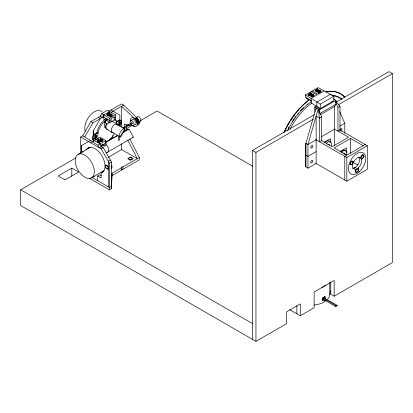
<?xml version="1.0" encoding="UTF-8"?>
<svg xmlns="http://www.w3.org/2000/svg" width="413" height="413" viewBox="0 0 413 413"><rect width="100%" height="100%" fill="white"/><g stroke="black" fill="none" stroke-linecap="round" stroke-linejoin="round"><path stroke-width="0.62" d="M80.664 153.615L80.664 137.002L82.708 135.825L90.896 121.649L101.221 115.686M90.555 140.353L81.686 145.469L81.686 150.982L83.323 151.927M93.276 141.427L93.281 139.568M93.281 135.851L93.292 130.895L100.442 118.495L98.397 117.318M93.281 135.381L93.281 130.9M96.007 137.596L96.007 135.077M103.699 171.55L101.123 172.81L101.123 177.957L97.716 175.984L97.716 180.713M108.283 186.815L108.283 161.22L110.333 160.037M80.664 137.002L101.123 148.819L109.445 163.228L109.445 189.846L111.489 188.664L112.037 173.233L121.587 167.719M109.693 122.723L109.698 118.237L115.563 114.85L115.563 119.336L109.693 122.723L107.865 121.665L107.865 119.538M110.674 139.367L110.674 138.081M100.978 146.367L103.173 147.637L111.489 162.046L111.489 188.664M126.357 130.911L126.357 124.824M112.037 173.233L111.489 186.304L109.445 187.487L92.213 177.538M131.726 122.883L132.155 122.749L132.361 123.446L123.673 128.479M119.347 136.512L119.331 140.224L118.397 140.224M97.287 132.754L98.036 132.909L97.721 136.156L98.057 138.36L95.713 139.702A3.376 1.951 -60 0 1 92.94 138.67A3.376 1.951 -60 0 1 95.563 134.323L98.036 132.909L98.852 129.945A13.505 7.795 -60 0 1 105.981 120.126M307.948 168.168L307.948 144.54L318.18 108.991L321.588 116.889L319.543 118.066L316.131 116.099L316.131 163.445L307.948 168.168L305.904 166.986L305.904 143.363L316.131 107.808L316.131 109.497M84.758 137.002L92.94 122.826L103.756 116.585M115.563 114.85L107.576 110.235L101.706 113.621L100.168 116.296L102.212 117.473L103.756 114.804L103.756 119.295L105.645 120.384L106.554 119.863M333.26 98.795L335.914 100.328L335.914 104.262L334.545 106.626L320.359 114.819M323.023 297.572L322.899 298.181M325 300.014L323.73 300.969L322.625 300.612A2.39 1.544 -53.3 0 1 322.625 298.64C323.08 297.68 324.442 295.966 325.573 296.932A2.401 1.198 -65.9 0 1 325.573 298.898M108.82 111.298L121.587 103.926L123.632 105.108L137.297 118.061L138.861 120.596L139.315 122.826A4.822 2.783 60 0 1 137.612 125.253M109.724 111.479L103.859 114.866L103.859 117.225M107.607 115.217L107.881 113.405L107.984 115.671M108.97 112.775L109.347 112.677L109.347 115.433C108.536 116.084 108.536 112.599 109.347 112.677M107.607 113.565L107.984 113.467M109.042 112.971L106.451 114.468L110.338 116.714L112.93 115.217L109.042 112.971L109.042 114.313L111.82 115.914M110.865 112.481L123.632 105.108M106.967 115.511L109.042 114.313M107.457 115.506L109.042 114.587L111.474 115.996M108.154 115.692L109.042 115.181L111.087 116.358M108.97 115.532L109.347 115.433M110.405 116.518L110.302 114.804L110.028 116.616M111.391 116.378L111.665 114.019L111.768 116.28M110.405 114.866L110.132 116.672M111.391 114.174L111.768 114.076M111.061 119.811L109.698 120.596L103.756 117.168M114.194 117.999L115.563 117.209M93.803 139.878A3.376 1.951 -60 0 1 92.321 137.524A3.376 1.951 -60 0 1 94.882 133.931L97.354 132.511M94.371 138.541L95.465 137.911M117.7 125.072L119.336 124.127M90.519 142.691L100.049 137.193L105.914 140.58L105.914 145.066L104.081 146.125L101.67 144.736M136.615 117.416L134.571 118.598A4.822 2.783 60 0 0 130.616 121.386M97.958 142.02L98.062 139.754L98.335 142.118M100.38 138.417L100.757 138.515L100.653 141.334L100.38 138.417L100.689 141.463M97.958 139.816L98.335 139.914M121.587 127.312L121.587 106.291L134.917 118.903L136.961 117.726M134.917 118.903L135.247 119.243L137.297 118.061M135.247 119.243L135.567 119.615L137.612 118.433M99.326 142.81L99.425 140.544L99.698 142.908M101.748 141.411L101.846 139.145L102.119 141.509M97.354 141.974L100.689 140.053L102.243 140.952M99.326 140.601L99.698 140.704M101.748 139.207L102.119 139.305M98.253 141.731L100.689 140.327L101.748 140.936M135.567 119.615L135.867 120.013L137.911 118.83M122.656 127.958L131.824 122.661M98.129 142.392L100.689 140.916L101.577 141.432M135.867 120.013L136.145 120.431L138.19 119.249M100.38 141.174L100.757 141.272M78.217 154.333L90.638 147.162M98.986 142.335L100.091 141.695M124.313 128.438L124.313 124.174L134.917 126.393A4.822 2.783 60 0 0 137.271 124.008L136.393 120.87L138.443 119.687M136.62 121.319L138.665 120.137M136.817 121.778L138.861 120.596M136.977 122.238L139.021 121.055M336.048 102.171L388.938 71.635L392.35 73.607L392.35 262.611L334.169 296.204L334.169 280.453L314.128 292.022L314.128 307.773L300.292 315.764L300.292 303.947L286.648 311.825L286.648 323.637L255.946 341.365L20.65 205.519L20.65 189.768L75.77 157.947M92.063 141.804L97.927 145.19L105.914 140.58M126.435 128.696L132 125.48M140.353 120.658L157.054 111.014L252.601 166.181M137.106 122.697L139.15 121.515M137.199 123.146L139.243 121.969M137.25 123.585L139.3 122.408M105.692 142.32L117.271 135.634M123.89 131.814L128.185 129.398A4.822 2.783 60 0 0 127.989 129.744M137.271 124.008L139.315 122.826M105.635 142.377L117.762 135.371M123.281 132.186L128.794 129.006L133.487 137.137L107.091 152.376M100.524 146.052L105.914 142.944M101.123 148.819L103.173 147.637M71.816 168.101L58.176 175.979L64.996 179.913L78.635 172.04L71.816 168.101L71.816 176.294M108.191 157.338L121.587 149.604L137.271 158.659L127.767 140.069M109.445 163.228L111.489 162.046M91.309 177.946A13.505 7.795 60 0 0 87.515 157.167A13.505 7.795 60 0 0 75.471 163.3A13.505 7.795 60 0 0 91.309 177.946L104.267 170.466M92.259 177.564L94.303 176.382M97.716 175.984L99.76 174.807L101.221 175.649M112.037 175.592L121.587 170.079L121.587 166.929L122.95 166.929L139.315 157.482L129.816 138.887M121.587 169.294L122.95 169.294L139.315 159.841L139.315 157.482M311.195 100.695L305.357 97.329L305.357 94.964L318.108 87.602L333.905 96.208L333.905 100.695L320.225 108.593L316.812 106.626M309.146 95.341L309.42 93.529L309.523 95.795M310.514 92.899L310.886 92.801L310.886 95.558C310.075 96.208 310.075 92.724 310.886 92.801M316.038 91.366L316.312 89.554L316.41 91.815M317.401 88.924L317.778 88.826L317.778 91.583C316.962 92.228 316.962 88.743 317.778 88.826M309.146 93.689L309.523 93.591M316.038 89.709L316.41 89.611M308.506 95.635L310.581 94.438L313.359 96.038M315.914 91.356L317.468 90.457L320.803 92.383M308.996 95.625L310.581 94.711L313.503 96.399M316.41 91.345L317.468 90.736L320.39 92.424M309.693 95.816L310.581 95.3L312.626 96.482M316.58 91.836L317.468 91.325L320.029 92.801M310.514 95.656L310.886 95.558M311.567 96.74L311.841 94.928L311.944 96.642M312.935 96.503L313.209 94.138L313.307 96.405M317.401 91.681L317.778 91.583M318.459 93.312L318.733 90.953L318.831 93.214M319.822 92.527L320.096 90.163L320.199 92.429M311.567 95.088L311.944 94.985M312.935 94.298L313.307 94.2M318.459 91.108L318.831 91.01M319.822 90.323L320.199 90.225M323.947 90.968L318.082 94.355L312.243 90.989M330.493 94.241L316.854 102.114L316.854 106.606L320.266 108.573L320.266 104.081L333.905 96.208M315.16 112.083L314.768 110.958L314.768 107.019L316.404 106.074M314.768 107.019L319.543 109.775L335.914 100.328M252.534 339.393L252.534 150.389L314.334 114.711M320.09 113.399L335.914 104.262M252.534 150.389L255.946 152.356L313.291 119.249M338.345 104.783L392.35 73.607M340.002 106.255L340.002 129.971L337.958 131.153L337.958 107.437L340.002 106.255L335.717 100.978M316.317 139.708L307.948 144.54L305.904 143.363M321.34 136.811L334.731 129.078M339.754 126.177L344.778 123.281L339.785 111.696M323.906 142.413L330.457 138.634L330.457 142.413M316.131 151.628L307.948 156.357L305.904 155.174M363.192 145.722L350.575 138.438L334.205 147.89L346.822 155.174M339.935 151.669L346.481 147.89L346.481 152.299M365.237 144.54L344.778 156.357L344.778 179.98M315.759 139.599L346.822 157.534L367.286 145.722L367.286 169.351L346.822 181.162L315.759 163.228M354.189 168.246L355.825 167.301M116.254 121.598L118.128 120.529A3.376 1.951 -60 0 1 120.689 120.637M116.466 122.263L118.81 120.921A3.376 1.951 -60 0 1 121.551 121.613A3.376 1.951 -60 0 1 119.584 125.919M323.193 297.422L337.075 305.274C337.411 306.689 335.681 305.687 337.075 305.274M132.31 123.497L131.979 123.404M133.017 137.431L132.847 137.467A4.822 2.783 60 0 1 132.444 137.462M106.931 152.428L107.297 152.356A4.811 2.777 60 0 0 108.511 148.912A4.811 2.777 60 0 0 105.666 144.395M101.123 172.81L101.655 172.732A14.176 8.188 60 0 0 101.051 154.524A14.176 8.188 60 0 0 85.987 149.934M116.471 123.957L116.843 124.029M336.254 305.744C334.86 306.162 336.59 307.164 336.254 305.744L322.615 297.871M317.809 90.339L319.399 91.258M311.221 91.578L317.06 94.949L311.195 98.335L305.357 94.964M320.266 104.081L311.195 98.335L311.195 102.822L316.854 106.606M339.569 129.723L367.286 145.722M334.545 129.186L348.531 137.255L332.16 146.708L321.407 140.497M352.769 162.149L357.704 164.999M111.014 110.034L119.878 115.15L119.878 120.663M118.128 120.529L118.81 120.921M101.706 113.621L109.698 118.237M112.264 121.339L117.178 124.174M116.631 124.003L125.299 129.011L120.601 137.142L111.923 132.155M106.9 129.377L112.351 132.527M90.896 121.649L92.94 122.826M94.913 133.92L95.594 134.318M94.21 140.565L100.075 143.951M82.708 135.825L92.749 141.618M121.004 169.134L122.114 169.774L122.454 169.578L122.454 169.97M334.169 296.204L330.756 294.237L330.756 281.635M108.283 166.341L105.558 164.766L105.558 167.915L108.283 169.49M322.135 298.702L335.774 306.58M89.518 178.344L109.445 189.846M289.621 309.6L300.292 315.764M20.65 189.768L252.534 323.642M111.809 132.026L112.057 132.31M136.145 120.431L136.393 120.87M99.972 144.008L101.515 146.677L99.466 147.859L97.927 145.19M335.521 101.794L337.958 107.437M115.289 119.151A14.176 8.188 -60 0 1 116.389 121.85L116.807 124.468M318.18 108.991L319.543 118.066L319.543 141.783L321.588 140.606L321.588 116.889M350.575 138.438L350.575 153.187M346.822 157.534L346.822 181.162M346.481 154.188L346.481 155.448M344.778 123.281L344.778 133.229M334.545 105.986L334.545 145.856M329.791 282.425L329.791 294.397M320.096 90.163L320.096 92.367M319.925 90.38L319.925 92.032M319.543 109.775L319.543 113.152M318.733 90.953L318.733 93.157M318.562 91.17L318.562 93.374M317.674 88.764L317.674 91.521M317.504 88.981L317.468 91.867M316.312 89.554L316.312 91.758M316.141 89.771L316.141 91.423M313.209 94.138L313.209 96.348M313.033 94.355L313.033 96.565M311.841 94.928L311.841 96.58M311.67 95.145L311.67 96.797M310.788 92.744L310.788 95.501M310.767 99.941L310.767 101.004M310.612 92.961L310.581 95.847M309.42 93.529L309.42 95.733M309.249 93.746L309.249 95.403M308.552 98.661L308.552 99.724L306.72 98.666L306.72 97.406M305.765 143.28L305.765 166.909M296.88 305.713L296.88 313.792M255.946 152.356L255.946 341.365M124.313 130.265L124.313 132.093M122.95 166.929L122.95 169.294M121.587 143.874L121.587 149.604M119.878 121.489L119.878 123.812M119.878 125.098L119.878 126.378M118.381 135.903L118.381 140.152M114.194 120.126L114.194 116.972L111.061 118.784L111.061 121.938M112.718 135.402L112.718 138.618M111.665 114.019L111.665 116.223M111.495 114.236L111.495 116.44M110.302 114.804L110.302 116.461M109.244 112.62L109.244 115.377M109.073 112.837L109.073 115.594M107.881 113.405L107.881 115.614M107.71 113.621L107.71 115.279M107.008 118.536L107.013 119.6M105.645 118.257L105.645 120.384M104.081 143.998L104.081 146.125M102.718 144.276L102.718 145.34M102.016 139.362L102.016 141.566M101.846 139.145L101.846 141.349M101.866 145.278L101.866 147.405M100.483 138.36L100.483 141.117M99.595 140.761L99.595 142.965M99.425 140.544L99.425 142.748M98.232 139.971L98.232 142.18M98.062 139.754L98.062 141.964M93.281 139.811L93.281 141.736M81.686 145.469L81.686 152.872M130.302 160.027A1.735 1.002 0 0 1 130.601 160.027M329.982 290.897A20.252 11.693 0 0 1 330.756 293.819M331.334 95A48.228 27.841 -60 0 1 341.262 99.027M287.489 130.735A48.228 27.841 -60 0 1 311.325 101.665M332.697 95.785A48.228 27.841 -60 0 1 341.928 99.239M289.998 129.223A48.228 27.841 -60 0 1 311.603 103.219M288.362 128.278A48.228 27.841 -60 0 1 289.085 126.915M292.223 121.592A48.228 27.841 -60 0 1 292.781 120.73M293.065 120.302A48.228 27.841 -60 0 1 293.638 119.45M293.932 119.032A48.228 27.841 -60 0 1 294.521 118.195M295.119 117.369A48.228 27.841 -60 0 1 295.723 116.554M297.592 114.164A48.228 27.841 -60 0 1 298.553 113.007M300.525 110.777A48.228 27.841 -60 0 1 303.581 107.643M307.096 104.504A48.228 27.841 -60 0 1 307.809 103.926M285.295 130.054A48.228 27.841 -60 0 1 285.961 128.67M287.376 125.929A48.228 27.841 -60 0 1 288.899 123.239M289.162 122.795A48.228 27.841 -60 0 1 289.694 121.912M290.793 120.173A48.228 27.841 -60 0 1 293.715 115.976M294.02 115.568A48.228 27.841 -60 0 1 294.634 114.762M298.155 110.524A48.228 27.841 -60 0 1 298.821 109.791M325.981 91.954A52.084 30.072 -60 0 1 344.396 96.771M284.356 132.16A52.084 30.072 -60 0 1 309.6 99.724M325.707 91.794A52.084 30.072 -60 0 1 344.788 97.323M283.865 132.496A52.084 30.072 -60 0 1 309.709 99.285M329.791 293.829A19.292 11.136 0 0 1 327.607 299.27M326.058 300.705A19.292 11.136 0 0 1 313.911 305.078M326.058 284.955A19.292 11.136 0 0 1 321.923 287.34M324.391 296.565A2.411 1.358 -61.2 0 1 324.22 298.16M323.616 299.249A2.411 1.358 -61.2 0 1 322.352 300.215M332.124 101.278A1.931 1.115 0 0 1 331.82 101.51M344.396 154.214A2.411 1.394 -60 0 1 346.14 155.128M345.092 154.4A1.931 1.115 -60 0 1 345.604 154.663M326.249 143.383A5.307 3.061 -60 0 1 330.312 141.881A5.307 3.061 -60 0 1 331.247 145.985M327.726 144.54A2.411 1.394 -60 0 1 329.28 144.798M329.362 145.009A2.411 1.394 -60 0 1 329.414 145.257M341.252 152.634A5.307 3.061 -60 0 1 345.655 150.74A5.307 3.061 -60 0 1 346.44 155.334M343.074 153.404A2.411 1.394 -60 0 1 344.71 153.868M324.53 142.821A5.498 3.175 -60 0 1 329.956 141.933M340.901 151.69A5.498 3.175 -60 0 1 346.109 151.525M339.956 130.369A1.445 0.836 -60 0 1 341.05 128.644A1.445 0.836 -60 0 1 341.995 129.362A1.445 0.836 -60 0 1 340.901 131.086M361.261 156.016A1.735 1.002 -60 0 1 361.112 156.279M358.778 157.033A6.51 3.758 -60 0 1 358.262 164.142A6.51 3.758 -60 0 1 352.366 168.137M355.01 167.931A1.735 1.002 -60 0 1 355.428 167.776M130.622 123.838A2.829 1.631 60 0 1 131.427 120.519A2.829 1.631 60 0 1 134.055 124.478A2.829 1.631 60 0 1 131.024 124.452M137.178 116.951A2.829 1.631 60 0 1 140.503 118.707A2.829 1.631 60 0 1 139.362 121.659M109.409 121.866A4.822 2.783 -60 0 0 107.442 124.122L104.484 122.413A9.644 5.57 -60 0 1 107.199 118.929M105.031 122.728A9.644 5.57 -60 0 1 107.747 119.243M112.016 121.241A4.822 2.783 -60 0 1 112.264 121.525M108.005 129.589A4.822 2.783 -60 0 1 106.9 123.807M113.461 132.743A4.822 2.783 -60 0 1 112.517 126.688A4.822 2.783 -60 0 1 118.061 125.428M119.651 121.499A1.931 1.115 -60 0 1 119.414 123.694A1.931 1.115 -60 0 1 117.617 124.726M85.161 131.282A13.505 7.795 -60 0 1 90.101 115.351A13.505 7.795 -60 0 1 102.078 111.944M95.723 135.216A1.931 1.115 -60 0 1 95.615 137.353A1.931 1.115 -60 0 1 93.823 138.541M106.456 128.557A4.342 2.504 -60 0 1 106.456 123.544M105.728 127.963A4.342 2.504 -60 0 1 105.093 122.759M115.382 119.822A13.505 7.795 -60 0 1 116.404 121.856M114.215 133.853A13.505 7.795 -60 0 1 105.558 142.144M107.101 152.397A4.811 2.777 60 0 1 106.73 152.428M111.598 165.066A3.376 1.951 60 0 1 111.505 168.365M111.35 167.043A3.376 1.951 60 0 1 111.329 167.75M88.036 148.757A14.176 8.188 60 0 1 89.394 147.147M81.826 152.634A1.735 1.002 60 0 1 82.837 151.824M131.695 120.462A3.087 1.781 60 0 1 133.864 119.522A3.087 1.781 60 0 1 136.027 122.96A3.087 1.781 60 0 1 134.426 124.803M134.571 126.301A4.822 2.783 60 0 1 133.151 125.485M96.771 133.177A14.176 8.188 -60 0 1 104.732 119.61M95.434 135.268A1.735 1.002 -60 0 1 95.651 137.039A1.735 1.002 -60 0 1 94.03 138.391M119.455 121.572A1.735 1.002 -60 0 1 119.218 123.781A1.735 1.002 -60 0 1 117.452 124.349M351.241 161.106L349.873 164.622L352.237 164.828L353.6 161.313L351.241 161.106M124.824 128.711L119.997 136.749A4.822 2.783 -60 0 1 120.539 131.685A4.822 2.783 -60 0 1 124.654 128.68L124.824 128.711M362.867 154.39L360.508 157.327L361.871 159.268L364.235 156.331L362.867 154.39M100.689 138.711L96.802 140.957L99.394 142.454L103.281 140.208L100.689 138.711M130.451 157.085L127.725 158.659L130.451 160.239L133.177 158.659L130.451 157.085M310.581 93.095L307.99 94.592L311.877 96.838L314.469 95.341L310.581 93.095M317.468 89.12L314.876 90.617L318.764 92.863L321.355 91.366L317.468 89.12M358.417 168.168L355.691 169.743L355.691 172.892L358.417 171.318L358.417 168.168M311.944 162.629A1.445 0.836 -60 0 0 312.527 160.363A1.445 0.836 -60 0 0 310.782 161.751A1.445 0.836 -60 0 0 311.944 162.629M311.825 147.869A1.445 0.836 -60 0 0 312.595 145.583A1.445 0.836 -60 0 0 310.829 146.754A1.445 0.836 -60 0 0 311.825 147.869M362.583 158.102A1.735 1.002 -60 0 0 363.311 155.376A1.735 1.002 -60 0 0 361.215 157.012A1.735 1.002 -60 0 0 362.583 158.102M351.953 164.24A1.735 1.002 -60 0 0 352.676 161.514A1.735 1.002 -60 0 0 350.585 163.15A1.735 1.002 -60 0 0 351.953 164.24M358.247 167.89A6.51 3.758 -60 0 0 360.312 157.802A6.51 3.758 -60 0 0 352.609 164.632A6.51 3.758 -60 0 0 358.247 167.89M359.295 171.808A12.251 7.073 -60 0 0 363.177 152.836A12.251 7.073 -60 0 0 348.686 165.685A12.251 7.073 -60 0 0 359.295 171.808M357.266 171.803A1.735 1.002 -60 0 0 357.994 169.077A1.735 1.002 -60 0 0 355.903 170.714A1.735 1.002 -60 0 0 357.266 171.803M119.285 124.943A1.931 1.115 -60 0 0 120.333 121.892A1.931 1.115 -60 0 0 117.973 123.425A1.931 1.115 -60 0 0 119.285 124.943M95.517 138.654A1.931 1.115 -60 0 0 96.405 135.614A1.931 1.115 -60 0 0 94.066 137.338A1.931 1.115 -60 0 0 95.517 138.654M129.455 159.48A1.735 1.002 0 0 0 132.181 158.747A1.735 1.002 0 0 0 129.718 157.751A1.735 1.002 0 0 0 129.455 159.48M105.713 166.676A1.735 1.002 60 0 0 107.71 168.669A1.735 1.002 60 0 0 107.344 166.036A1.735 1.002 60 0 0 105.713 166.676"/></g></svg>
